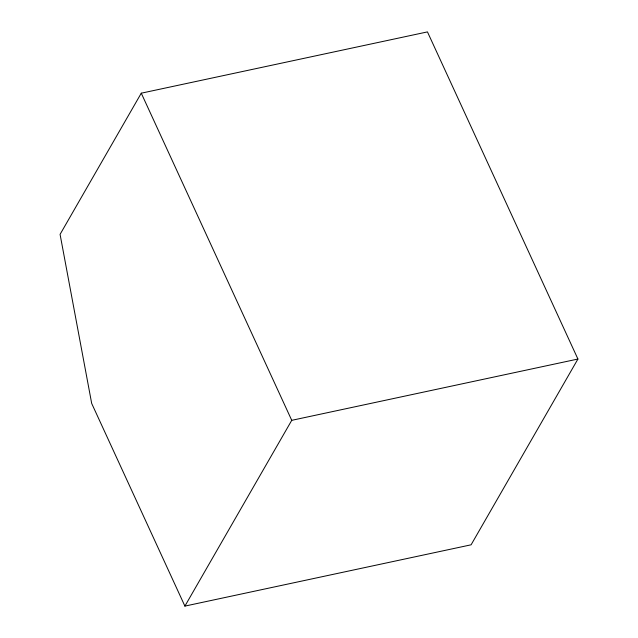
<?xml version="1.0" encoding="UTF-8"?>
<svg xmlns="http://www.w3.org/2000/svg" width="638" height="638" viewBox="0 0 638 638"><rect width="100%" height="100%" fill="white"/><g stroke="black" fill="none" stroke-linecap="round" stroke-linejoin="round"><path stroke-width="0.96" d="M141.269 93.188L60.076 234.369L91.689 403.439L184.9 606.1L471.091 544.812L577.924 359.042L427.46 31.9L141.269 93.188L291.741 420.33L184.9 606.1M291.741 420.33L577.924 359.042"/></g></svg>
